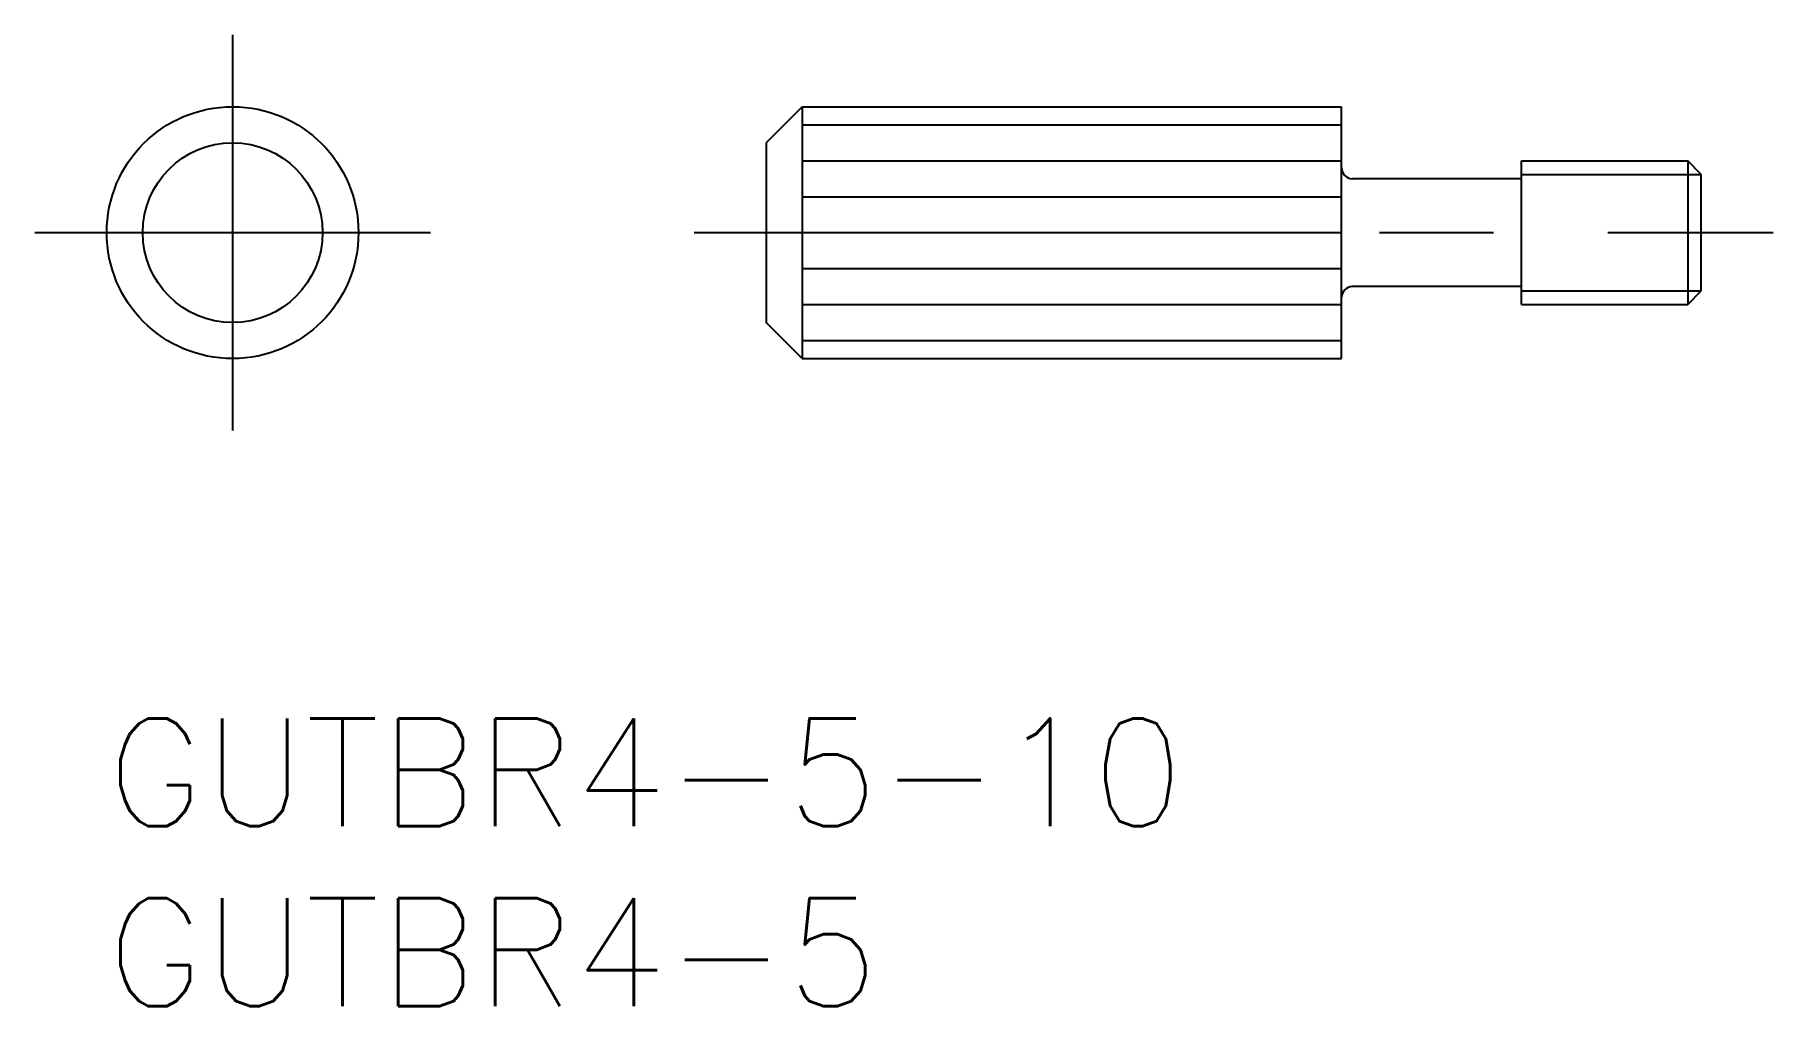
# Model space of a CAD drawing. Extents: x -2 to 46.3, y -8 to 19.
import ezdxf

# ---------------------------------------------------------------- set-up
doc = ezdxf.new("R2010")
doc.units = 0
doc.header["$LTSCALE"] = 0.5
doc.linetypes.add('CENTER', pattern=[50.8, 31.75, -6.35, 6.35, -6.35])
for name, color, linetype in [('MSM_CENTER', 1, 'CENTER'), ('MSM_CONTINUOUS', 7, 'CONTINUOUS'), ('MSM_NARROW', 5, 'CONTINUOUS'), ('MSM_PART_NUMBER', 7, 'CONTINUOUS')]:
    doc.layers.add(name, color=color, linetype=linetype)
doc.styles.get("Standard").update_dxf_attribs({"font": 'txt.shx', "height": 1, "bigfont": 'bigfont.shx'})

# ---------------------------------------------------------------- blocks, each defined once
blk = doc.blocks.new('*U2')
at = {"layer": 'MSM_PART_NUMBER'}
blk.add_text('GUTBR4-5-10', height=3, dxfattribs=at).set_placement((0, -3))
blk = doc.blocks.new('*U3')
at = {"layer": 'MSM_PART_NUMBER'}
blk.add_text('GUTBR4-5', height=3, dxfattribs=at).set_placement((0, -8))

msp = doc.modelspace()

# ---------------------------------------------------------------- linework, layer by layer
at = {"layer": 'MSM_CENTER'}
for p, q in [((3.5, 19), (3.5, 8)), ((-2, 13.5), (9, 13.5)), ((16.334, 13.5), (46.334, 13.5))]:
    msp.add_line(p, q, dxfattribs=at)
at = {"layer": 'MSM_CONTINUOUS'}
for p, q in [((19.334, 17), (18.334, 16)), ((19.334, 17), (34.334, 17)), ((19.334, 17), (19.334, 10)), ((34.334, 10), (34.334, 17)), ((18.334, 16), (18.334, 11)), ((39.334, 11.5), (39.334, 15.5)), ((39.334, 15.5), (43.955, 15.5)), ((44.334, 15.121), (43.955, 15.5)), ((43.955, 15.5), (43.955, 11.5)), ((39.334, 15), (34.634, 15)), ((44.334, 11.879), (44.334, 15.121)), ((39.334, 12), (34.634, 12)), ((43.955, 11.5), (44.334, 11.879)), ((39.334, 11.5), (43.955, 11.5)), ((19.334, 10), (18.334, 11)), ((19.334, 10), (34.334, 10))]:
    msp.add_line(p, q, dxfattribs=at)
for radius in [3.5, 2.5]:
    msp.add_circle((3.5, 13.5), radius, dxfattribs=at)
for centre, start, end in [((34.634, 15.3), 180, 270), ((34.634, 11.7), 90, 180)]:
    msp.add_arc(centre, 0.3, start, end, dxfattribs=at)
at = {"layer": 'MSM_NARROW'}
for p, q in [((19.334, 16.5), (34.334, 16.5)), ((19.334, 15.5), (34.334, 15.5)), ((39.334, 15.121), (44.334, 15.121)), ((19.334, 14.5), (34.334, 14.5)), ((19.334, 13.5), (34.334, 13.5)), ((19.334, 12.5), (34.334, 12.5)), ((39.334, 11.879), (44.334, 11.879)), ((19.334, 11.5), (34.334, 11.5)), ((19.334, 10.5), (34.334, 10.5))]:
    msp.add_line(p, q, dxfattribs=at)

# ---------------------------------------------------------------- block references
at = {"layer": 'MSM_CONTINUOUS'}
for name in ['*U2', '*U3']:
    msp.add_blockref(name, (0, 0), dxfattribs=at)

doc.saveas('drawing.dxf')
